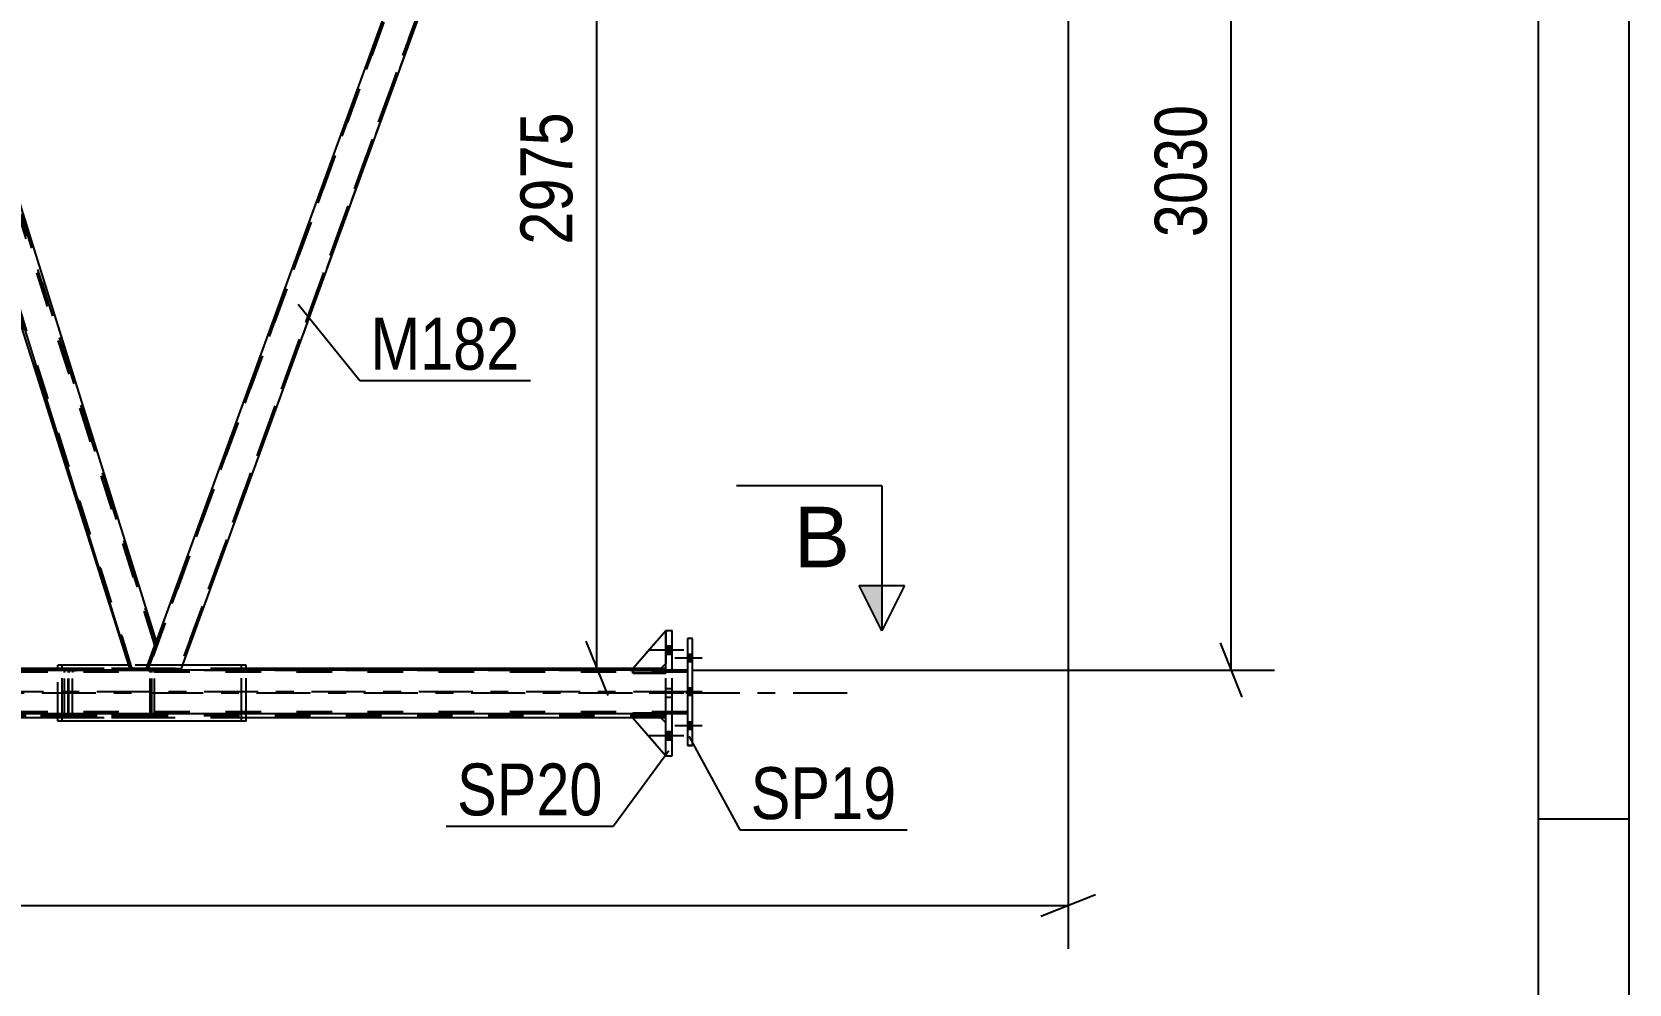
# Model space of a CAD drawing. Header units: millimetres. Extents: x -857 to 332, y -866 to -25.
# Drawn here: x 244.3 to 332.4, y -130.1 to -77.6 of the extents above; entities that cross this region are included whole.
import ezdxf

# ---------------------------------------------------------------- set-up
doc = ezdxf.new("R2010")
doc.units = ezdxf.units.MM
doc.linetypes.add('DXK_LINE_DOT2', pattern=[3.9198, 1.9599, -1.9599])
doc.linetypes.add('DXK_LINE_DOT3', pattern=[5.9187, 2.979, -0.9799, 0.9799, -0.9799])
doc.styles.add('Arial', font='ARIAL.TTF', dxfattribs={"height": 0.2})
doc.styles.add('Arial Narrow', font='ARIALN.TTF', dxfattribs={"height": 0.2})

# ---------------------------------------------------------------- blocks, each defined once
blk = doc.blocks.new('Unknown-570386455-1132')
at = {"color": 5, "linetype": 'Continuous'}
for p, q in [((332.353, -866.051), (332.353, -25.051)), ((327.353, -861.051), (327.353, -30.051)), ((332.353, -121.051), (327.353, -121.051))]:
    blk.add_line(p, q, dxfattribs=at)
blk = doc.blocks.new('Part-570386455-10996 - 10439')
at = {"color": 7, "linetype": 'DXK_LINE_DOT2'}
for p, q in [((277.394, -115.227), (277.394, -115.2)), ((279.212, -115.2), (277.394, -115.2)), ((278.94, -115.346), (278.94, -115.2)), ((279.212, -115.227), (279.212, -115.2))]:
    blk.add_line(p, q, dxfattribs=at)
at = {"color": 2, "linetype": 'Continuous'}
for p, q in [((277.394, -115.346), (277.394, -115.227)), ((279.212, -115.346), (277.394, -115.346)), ((279.212, -115.346), (279.212, -115.227))]:
    blk.add_line(p, q, dxfattribs=at)
blk = doc.blocks.new('Part-570386455-10990 - 10439')
at = {"color": 7, "linetype": 'DXK_LINE_DOT2'}
for p, q in [((279.212, -115.2), (277.394, -115.2)), ((277.394, -115.2), (277.394, -115.346)), ((277.394, -115.346), (279.212, -115.346)), ((278.94, -115.346), (278.94, -115.2)), ((279.212, -115.346), (279.212, -115.2))]:
    blk.add_line(p, q, dxfattribs=at)
blk = doc.blocks.new('Part-570386455-10833 - 10439')
at = {"color": 2, "linetype": 'Continuous'}
for p, q in [((233.823, -57.727), (233.119, -59.659)), ((233.823, -57.727), (234.422, -57.727)), ((234.422, -57.727), (251.105, -111.25)), ((233.119, -59.659), (249.692, -112.827)), ((250.53, -112.827), (251.105, -111.25))]:
    blk.add_line(p, q, dxfattribs=at)
at = {"color": 7, "linetype": 'DXK_LINE_DOT2'}
for p, q in [((234.307, -57.727), (251.043, -111.419)), ((249.806, -112.827), (233.181, -59.49)), ((249.692, -112.827), (250.53, -112.827))]:
    blk.add_line(p, q, dxfattribs=at)
blk = doc.blocks.new('Part-570386455-10748 - 10439')
at = {"color": 7, "linetype": 'DXK_LINE_DOT2'}
for p, q in [((270.254, -58.637), (250.567, -112.728)), ((270.37, -58.637), (250.683, -112.728)), ((272.073, -58.637), (252.385, -112.728)), ((252.501, -112.728), (272.189, -58.637)), ((272.189, -58.637), (270.254, -58.637)), ((270.272, -58.637), (270.254, -58.637)), ((250.567, -112.728), (252.501, -112.728))]:
    blk.add_line(p, q, dxfattribs=at)
blk = doc.blocks.new('Part-570386455-10867 - 10439')
at = {"color": 2, "linetype": 'Continuous'}
for p, q in [((280.406, -112.827), (-35.107, -112.827)), ((280.406, -115.227), (-35.107, -115.227))]:
    blk.add_line(p, q, dxfattribs=at)
at = {"color": 7, "linetype": 'DXK_LINE_DOT2'}
for p, q in [((280.406, -112.936), (-35.107, -112.936)), ((280.406, -112.827), (280.406, -115.227)), ((280.406, -115.118), (-35.107, -115.118))]:
    blk.add_line(p, q, dxfattribs=at)
at = {"color": 7, "linetype": 'DXK_LINE_DOT3'}
blk.add_line((280.406, -114.027), (-35.107, -114.027), dxfattribs=at)
blk = doc.blocks.new('Part-570386455-10770 - 10439')
at = {"color": 2, "linetype": 'Continuous'}
for p, q in [((280.697, -111.073), (280.406, -111.073)), ((280.406, -111.073), (280.406, -116.982)), ((280.697, -116.982), (280.697, -111.073)), ((280.406, -116.982), (280.697, -116.982))]:
    blk.add_line(p, q, dxfattribs=at)
at = {"color": 7, "linetype": 'DXK_LINE_DOT2'}
for p, q in [((280.697, -111.073), (280.406, -111.073)), ((280.697, -116.982), (280.406, -116.982))]:
    blk.add_line(p, q, dxfattribs=at)
blk = doc.blocks.new('Part-570386455-10781 - 10439')
at = {"color": 2, "linetype": 'Continuous'}
for p, q in [((245.926, -112.546), (245.678, -112.546)), ((245.678, -112.728), (245.678, -112.546)), ((256.067, -112.546), (255.818, -112.546)), ((256.067, -112.827), (256.067, -112.546)), ((256.067, -115.637), (256.067, -115.227)), ((245.678, -115.637), (245.678, -115.455)), ((245.926, -115.637), (245.678, -115.637)), ((256.067, -115.637), (255.818, -115.637))]:
    blk.add_line(p, q, dxfattribs=at)
at = {"color": 7, "linetype": 'DXK_LINE_DOT2'}
for p, q in [((245.678, -115.455), (245.678, -112.728)), ((255.818, -112.546), (245.926, -112.546)), ((256.067, -115.227), (256.067, -112.827)), ((255.818, -115.637), (245.926, -115.637))]:
    blk.add_line(p, q, dxfattribs=at)
blk = doc.blocks.new('Part-570386455-10838 - 10439')
at = {"color": 7, "linetype": 'DXK_LINE_DOT2'}
for p, q in [((250.646, -112.827), (270.701, -57.727)), ((272.404, -57.727), (252.349, -112.827)), ((251.105, -111.25), (250.53, -112.827)), ((250.53, -112.827), (252.465, -112.827))]:
    blk.add_line(p, q, dxfattribs=at)
at = {"color": 2, "linetype": 'Continuous'}
for p, q in [((270.585, -57.727), (251.105, -111.25)), ((252.465, -112.827), (272.52, -57.727)), ((272.52, -57.727), (270.585, -57.727))]:
    blk.add_line(p, q, dxfattribs=at)
blk = doc.blocks.new('Part-570386455-10868 - 10439')
at = {"color": 7, "linetype": 'DXK_LINE_DOT2'}
for p, q in [((256.067, -112.728), (-25.204, -112.728)), ((278.94, -112.728), (277.394, -112.728)), ((279.212, -115.455), (279.212, -112.728)), ((279.212, -112.837), (-35.107, -112.837)), ((279.212, -115.346), (-35.107, -115.346)), ((256.067, -115.455), (-25.204, -115.455)), ((278.94, -115.455), (277.394, -115.455))]:
    blk.add_line(p, q, dxfattribs=at)
at = {"color": 2, "linetype": 'Continuous'}
for p, q in [((277.394, -112.728), (256.067, -112.728)), ((279.212, -112.728), (278.94, -112.728)), ((277.394, -115.455), (256.067, -115.455)), ((279.212, -115.455), (278.94, -115.455))]:
    blk.add_line(p, q, dxfattribs=at)
at = {"color": 7, "linetype": 'DXK_LINE_DOT3'}
blk.add_line((289.212, -114.091), (-35.107, -114.091), dxfattribs=at)
blk = doc.blocks.new('Bolt-570386455-11022 - 10439')
at = {"linetype": 'Continuous'}
for points in [[(279.576, -111.964), (279.576, -111.491), (279.212, -111.491), (279.212, -111.964)], [(279.576, -111.964), (279.576, -111.491), (279.212, -111.491), (279.212, -111.964)], [(279.576, -111.964), (279.576, -111.491), (279.212, -111.491), (279.212, -111.964)], [(279.576, -116.691), (279.576, -116.219), (279.212, -116.219), (279.212, -116.691)], [(279.576, -116.691), (279.576, -116.219), (279.212, -116.219), (279.212, -116.691)], [(279.576, -116.691), (279.576, -116.219), (279.212, -116.219), (279.212, -116.691)]]:
    blk.add_hatch(color=1, dxfattribs=at).paths.add_polyline_path(points)
at = {"color": 1, "linetype": 'Continuous'}
for p, q in [((280.212, -111.728), (278.303, -111.728)), ((280.212, -111.728), (278.303, -111.728)), ((280.212, -111.728), (278.303, -111.728)), ((279.576, -111.491), (279.212, -111.491)), ((279.576, -111.491), (279.212, -111.491)), ((279.576, -111.491), (279.212, -111.491)), ((279.576, -111.964), (279.212, -111.964)), ((279.576, -111.964), (279.212, -111.964)), ((279.576, -111.964), (279.212, -111.964)), ((279.576, -116.219), (279.212, -116.219)), ((279.576, -116.219), (279.212, -116.219)), ((279.576, -116.219), (279.212, -116.219)), ((280.212, -116.455), (278.303, -116.455)), ((280.212, -116.455), (278.303, -116.455)), ((280.212, -116.455), (278.303, -116.455)), ((279.576, -116.691), (279.212, -116.691)), ((279.576, -116.691), (279.212, -116.691)), ((279.576, -116.691), (279.212, -116.691))]:
    blk.add_line(p, q, dxfattribs=at)
at = {"color": 1, "linetype": 'DXK_LINE_DOT2'}
for p, q in [((280.212, -114.091), (278.303, -114.091)), ((280.212, -114.091), (278.303, -114.091)), ((279.576, -113.855), (279.212, -113.855)), ((279.576, -113.855), (279.212, -113.855)), ((279.576, -114.328), (279.212, -114.328)), ((279.576, -114.328), (279.212, -114.328))]:
    blk.add_line(p, q, dxfattribs=at)
blk = doc.blocks.new('Part-570386455-10943 - 10439')
at = {"color": 2, "linetype": 'Continuous'}
for p, q in [((277.394, -112.728), (279.212, -110.637)), ((278.94, -112.728), (277.394, -112.728)), ((279.212, -112.455), (278.94, -112.728))]:
    blk.add_line(p, q, dxfattribs=at)
at = {"color": 7, "linetype": 'DXK_LINE_DOT2'}
blk.add_line((279.212, -110.637), (279.212, -112.455), dxfattribs=at)
blk = doc.blocks.new('Part-570386455-10946 - 10439')
at = {"color": 7, "linetype": 'DXK_LINE_DOT2'}
for p, q in [((278.94, -115.455), (277.394, -115.455)), ((277.394, -115.455), (279.212, -117.546)), ((279.212, -115.728), (278.94, -115.455)), ((279.212, -117.546), (279.212, -115.728))]:
    blk.add_line(p, q, dxfattribs=at)
blk = doc.blocks.new('Part-570386455-10949 - 10439')
at = {"color": 2, "linetype": 'Continuous'}
for p, q in [((278.94, -115.455), (277.394, -115.455)), ((277.394, -115.455), (279.212, -117.546)), ((279.212, -115.728), (278.94, -115.455))]:
    blk.add_line(p, q, dxfattribs=at)
at = {"color": 7, "linetype": 'DXK_LINE_DOT2'}
blk.add_line((279.212, -117.546), (279.212, -115.728), dxfattribs=at)
blk = doc.blocks.new('Part-570386455-10973 - 10439')
at = {"color": 2, "linetype": 'Continuous'}
for p, q in [((249.604, -112.546), (245.926, -112.546)), ((245.926, -112.827), (245.926, -112.546)), ((255.818, -112.546), (252.568, -112.546)), ((255.818, -112.827), (255.818, -112.546)), ((245.926, -115.637), (245.926, -115.227)), ((255.818, -115.637), (255.818, -115.227)), ((255.818, -115.637), (245.926, -115.637))]:
    blk.add_line(p, q, dxfattribs=at)
at = {"color": 7, "linetype": 'DXK_LINE_DOT2'}
for p, q in [((252.568, -112.546), (249.604, -112.546)), ((245.926, -115.227), (245.926, -112.827)), ((255.818, -115.227), (255.818, -112.827))]:
    blk.add_line(p, q, dxfattribs=at)
blk = doc.blocks.new('Part-570386455-10993 - 10439')
at = {"color": 7, "linetype": 'DXK_LINE_DOT2'}
for p, q in [((279.212, -112.837), (277.394, -112.837)), ((277.394, -112.837), (277.394, -112.982)), ((277.394, -112.982), (279.212, -112.982)), ((278.94, -112.982), (278.94, -112.837)), ((279.212, -112.982), (279.212, -112.837))]:
    blk.add_line(p, q, dxfattribs=at)
blk = doc.blocks.new('Part-570386455-11017 - 10439')
at = {"color": 7, "linetype": 'DXK_LINE_DOT2'}
for p, q in [((277.394, -112.982), (277.394, -112.837)), ((277.394, -112.837), (279.212, -112.837)), ((279.212, -112.982), (277.394, -112.982)), ((278.94, -112.982), (278.94, -112.837)), ((279.212, -112.837), (279.212, -112.982))]:
    blk.add_line(p, q, dxfattribs=at)
blk = doc.blocks.new('Bolt-570386455-11043 - 10439')
at = {"linetype": 'Continuous'}
for points in [[(280.697, -112.364), (280.697, -111.964), (280.406, -111.964), (280.406, -112.364)], [(280.697, -112.364), (280.697, -111.964), (280.406, -111.964), (280.406, -112.364)], [(280.697, -112.364), (280.697, -111.964), (280.406, -111.964), (280.406, -112.364)], [(280.697, -114.227), (280.697, -113.827), (280.406, -113.827), (280.406, -114.227)], [(280.697, -114.227), (280.697, -113.827), (280.406, -113.827), (280.406, -114.227)], [(280.697, -116.091), (280.697, -115.691), (280.406, -115.691), (280.406, -116.091)], [(280.697, -116.091), (280.697, -115.691), (280.406, -115.691), (280.406, -116.091)], [(280.697, -116.091), (280.697, -115.691), (280.406, -115.691), (280.406, -116.091)]]:
    blk.add_hatch(color=1, dxfattribs=at).paths.add_polyline_path(points)
at = {"color": 1, "linetype": 'Continuous'}
for p, q in [((281.224, -112.164), (279.715, -112.164)), ((281.224, -112.164), (279.715, -112.164)), ((281.224, -112.164), (279.715, -112.164)), ((280.697, -111.964), (280.406, -111.964)), ((280.697, -111.964), (280.406, -111.964)), ((280.697, -111.964), (280.406, -111.964)), ((280.697, -112.364), (280.406, -112.364)), ((280.697, -112.364), (280.406, -112.364)), ((280.697, -112.364), (280.406, -112.364)), ((281.224, -114.027), (279.715, -114.027)), ((281.224, -114.027), (279.715, -114.027)), ((280.697, -113.827), (280.406, -113.827)), ((280.697, -113.827), (280.406, -113.827)), ((280.697, -114.227), (280.406, -114.227)), ((280.697, -114.227), (280.406, -114.227)), ((281.224, -115.891), (279.715, -115.891)), ((281.224, -115.891), (279.715, -115.891)), ((281.224, -115.891), (279.715, -115.891)), ((280.697, -115.691), (280.406, -115.691)), ((280.697, -115.691), (280.406, -115.691)), ((280.697, -115.691), (280.406, -115.691)), ((280.697, -116.091), (280.406, -116.091)), ((280.697, -116.091), (280.406, -116.091)), ((280.697, -116.091), (280.406, -116.091))]:
    blk.add_line(p, q, dxfattribs=at)
blk = doc.blocks.new('Part-570386455-11084 - 10439')
at = {"color": 7, "linetype": 'DXK_LINE_DOT2'}
for p, q in [((213.346, -115.455), (213.346, -112.728)), ((217.121, -112.728), (213.346, -112.728)), ((216.512, -112.744), (216.36, -112.728)), ((250.607, -112.728), (231.722, -112.728)), ((246.287, -112.744), (246.438, -112.728)), ((250.607, -112.728), (250.759, -112.744)), ((250.607, -112.837), (213.346, -112.837)), ((216.36, -112.837), (216.436, -112.845)), ((216.544, -112.904), (216.559, -112.946)), ((216.559, -115.237), (216.559, -112.946)), ((216.757, -112.946), (216.727, -112.862)), ((216.757, -115.237), (216.757, -112.946)), ((246.041, -112.946), (246.072, -112.862)), ((246.041, -115.237), (246.041, -112.946)), ((246.255, -112.904), (246.24, -112.946)), ((246.24, -115.237), (246.24, -112.946)), ((246.438, -112.837), (246.362, -112.845)), ((250.683, -112.845), (250.607, -112.837)), ((250.806, -112.946), (250.791, -112.904)), ((250.806, -115.237), (250.806, -112.946)), ((250.974, -112.862), (251.004, -112.946)), ((251.004, -115.237), (251.004, -112.946)), ((250.607, -115.346), (213.346, -115.346)), ((216.436, -115.338), (216.36, -115.346)), ((216.559, -115.237), (216.544, -115.279)), ((216.727, -115.32), (216.757, -115.237)), ((246.072, -115.32), (246.041, -115.237)), ((246.24, -115.237), (246.255, -115.279)), ((246.362, -115.338), (246.438, -115.346)), ((250.607, -115.346), (250.683, -115.338)), ((250.791, -115.279), (250.806, -115.237)), ((251.004, -115.237), (250.974, -115.32)), ((217.121, -115.455), (213.346, -115.455)), ((216.36, -115.455), (216.512, -115.438)), ((250.607, -115.455), (231.722, -115.455)), ((246.438, -115.455), (246.287, -115.438)), ((250.759, -115.438), (250.607, -115.455))]:
    blk.add_line(p, q, dxfattribs=at)
at = {"color": 2, "linetype": 'Continuous'}
for p, q in [((231.722, -112.728), (217.121, -112.728)), ((231.722, -115.455), (217.121, -115.455))]:
    blk.add_line(p, q, dxfattribs=at)
at = {"color": 7, "linetype": 'DXK_LINE_DOT2'}
for centre, radius, start, end in [((216.451, -113.111), 0.371, 41.9362, 80.4818), ((246.348, -113.111), 0.371, 99.51817, 138.06377), ((250.698, -113.111), 0.371, 41.9362, 80.4818), ((216.406, -113.028), 0.186, 41.9362, 80.4818), ((246.393, -113.028), 0.186, 99.51817, 138.06377), ((250.652, -113.028), 0.186, 41.9362, 80.4818), ((216.406, -115.154), 0.186, 279.51817, 318.06377), ((216.451, -115.072), 0.371, 279.51817, 318.06377), ((246.348, -115.072), 0.371, 221.9362, 260.4818), ((246.393, -115.154), 0.186, 221.9362, 260.4818), ((250.652, -115.154), 0.186, 279.51817, 318.06377), ((250.698, -115.072), 0.371, 279.51817, 318.06377)]:
    blk.add_arc(centre, radius, start, end, dxfattribs=at)
blk = doc.blocks.new('Part-570386455-11105 - 10439')
at = {"color": 2, "linetype": 'Continuous'}
for p, q in [((231.582, -112.792), (231.646, -112.744)), ((231.646, -112.744), (231.722, -112.728)), ((245.926, -112.728), (231.722, -112.728)), ((231.582, -112.792), (231.56, -112.827)), ((231.524, -115.237), (231.524, -115.227)), ((231.539, -115.32), (231.524, -115.237)), ((231.582, -115.391), (231.539, -115.32)), ((231.646, -115.438), (231.582, -115.391)), ((231.722, -115.455), (231.646, -115.438)), ((245.926, -115.455), (231.722, -115.455))]:
    blk.add_line(p, q, dxfattribs=at)
at = {"color": 7, "linetype": 'DXK_LINE_DOT2'}
for p, q in [((233.806, -112.728), (233.882, -112.744)), ((233.882, -112.744), (233.947, -112.792)), ((250.674, -112.728), (245.926, -112.728)), ((246.687, -112.728), (246.535, -112.744)), ((250.492, -112.837), (250.492, -112.728)), ((250.75, -112.744), (250.674, -112.728)), ((250.814, -112.792), (250.75, -112.744)), ((231.524, -112.946), (231.539, -112.862)), ((231.524, -115.227), (231.524, -112.946)), ((231.56, -112.827), (231.539, -112.862)), ((231.63, -112.904), (231.623, -112.946)), ((231.623, -115.237), (231.623, -112.946)), ((231.652, -112.869), (231.63, -112.904)), ((231.684, -112.845), (231.652, -112.869)), ((231.722, -112.837), (231.684, -112.845)), ((250.674, -112.837), (231.722, -112.837)), ((233.844, -112.845), (233.806, -112.837)), ((233.877, -112.869), (233.844, -112.845)), ((233.898, -112.904), (233.877, -112.869)), ((233.906, -112.946), (233.898, -112.904)), ((233.906, -115.237), (233.906, -112.946)), ((233.947, -112.792), (233.99, -112.862)), ((233.99, -112.862), (234.005, -112.946)), ((234.005, -115.237), (234.005, -112.946)), ((246.32, -112.862), (246.29, -112.946)), ((246.29, -115.237), (246.29, -112.946)), ((246.488, -112.946), (246.503, -112.904)), ((246.488, -115.237), (246.488, -112.946)), ((246.611, -112.845), (246.687, -112.837)), ((250.674, -112.837), (250.712, -112.845)), ((250.712, -112.845), (250.744, -112.869)), ((250.744, -112.869), (250.765, -112.904)), ((250.765, -112.904), (250.773, -112.946)), ((250.773, -115.237), (250.773, -112.946)), ((250.857, -112.862), (250.814, -112.792)), ((250.872, -112.946), (250.857, -112.862)), ((250.872, -115.237), (250.872, -112.946)), ((231.623, -115.237), (231.63, -115.279)), ((231.63, -115.279), (231.652, -115.314)), ((231.652, -115.314), (231.684, -115.338)), ((231.684, -115.338), (231.722, -115.346)), ((250.674, -115.346), (231.722, -115.346)), ((233.806, -115.346), (233.844, -115.338)), ((233.844, -115.338), (233.877, -115.314)), ((233.877, -115.314), (233.898, -115.279)), ((233.947, -115.391), (233.882, -115.438)), ((233.898, -115.279), (233.906, -115.237)), ((233.99, -115.32), (233.947, -115.391)), ((234.005, -115.237), (233.99, -115.32)), ((246.29, -115.237), (246.32, -115.32)), ((246.503, -115.279), (246.488, -115.237)), ((246.687, -115.346), (246.611, -115.338)), ((250.492, -115.455), (250.492, -115.346)), ((250.712, -115.338), (250.674, -115.346)), ((250.744, -115.314), (250.712, -115.338)), ((250.765, -115.279), (250.744, -115.314)), ((250.75, -115.438), (250.814, -115.391)), ((250.773, -115.237), (250.765, -115.279)), ((250.814, -115.391), (250.857, -115.32)), ((250.857, -115.32), (250.872, -115.237)), ((233.882, -115.438), (233.806, -115.455)), ((250.674, -115.455), (245.926, -115.455)), ((246.535, -115.438), (246.687, -115.455)), ((250.674, -115.455), (250.75, -115.438))]:
    blk.add_line(p, q, dxfattribs=at)
for centre, radius, start, end in [((246.596, -113.111), 0.371, 99.51817, 138.06377), ((246.642, -113.028), 0.186, 99.51817, 138.06377), ((246.596, -115.072), 0.371, 221.9362, 260.4818), ((246.642, -115.154), 0.186, 221.9362, 260.4818)]:
    blk.add_arc(centre, radius, start, end, dxfattribs=at)
blk = doc.blocks.new('Part-570386455-11120 - 10439')
at = {"color": 2, "linetype": 'Continuous'}
for p, q in [((279.212, -110.637), (279.576, -110.637)), ((279.212, -112.827), (279.212, -110.637)), ((279.576, -112.827), (279.576, -110.637)), ((279.212, -117.546), (279.212, -115.227)), ((279.576, -117.546), (279.576, -115.227)), ((279.212, -117.546), (279.576, -117.546))]:
    blk.add_line(p, q, dxfattribs=at)
at = {"color": 7, "linetype": 'DXK_LINE_DOT2'}
for p, q in [((279.212, -110.637), (279.576, -110.637)), ((279.212, -115.227), (279.212, -112.827)), ((279.576, -115.227), (279.576, -112.827)), ((279.212, -117.546), (279.576, -117.546))]:
    blk.add_line(p, q, dxfattribs=at)
blk = doc.blocks.new('Part-570386455-11166 - 10439')
at = {"color": 7, "linetype": 'DXK_LINE_DOT2'}
for p, q in [((233.492, -58.637), (232.961, -60.094)), ((234.407, -58.637), (233.492, -58.637)), ((251.036, -111.439), (234.292, -58.637)), ((251.097, -111.271), (234.407, -58.637)), ((249.766, -112.728), (233.022, -59.926)), ((250.567, -112.728), (251.097, -111.271)), ((249.652, -112.728), (249.594, -112.546)), ((249.652, -112.728), (250.567, -112.728))]:
    blk.add_line(p, q, dxfattribs=at)
at = {"color": 2, "linetype": 'Continuous'}
blk.add_line((249.594, -112.546), (232.961, -60.094), dxfattribs=at)
blk = doc.blocks.new('Part-570386455-11296 - 10439')
at = {"color": 7, "linetype": 'DXK_LINE_DOT2'}
for p, q in [((277.394, -112.728), (279.212, -110.637)), ((279.212, -110.637), (279.212, -112.455)), ((278.94, -112.728), (277.394, -112.728)), ((279.212, -112.455), (278.94, -112.728))]:
    blk.add_line(p, q, dxfattribs=at)
blk = doc.blocks.new('StraightDimension-570386455-11457 - 10439')
at = {"color": 7, "linetype": 'Continuous'}
for p, q in [((311.001, -59.227), (309.801, -56.227)), ((295.117, -57.727), (312.801, -57.727)), ((310.401, -112.818), (310.401, -57.727)), ((309.801, -111.318), (311.001, -114.318)), ((280.712, -112.818), (312.801, -112.818))]:
    blk.add_line(p, q, dxfattribs=at)
at = {"color": 0}
blk.add_wipeout([(309.651, -81.016), (305.451, -81.016), (305.451, -89.529), (309.651, -89.529)], dxfattribs=at)
at = {"color": 3, "style": 'Arial Narrow'}
blk.add_text('3030', height=2.8633, rotation=90.00021, dxfattribs=at).set_placement((309.051, -88.929))
blk = doc.blocks.new('StraightDimension-570386455-11433 - 10439')
at = {"color": 7, "linetype": 'Continuous'}
for p, q in [((276.012, -60.137), (274.812, -57.137)), ((253.024, -58.637), (277.812, -58.637)), ((275.412, -112.728), (275.412, -58.637)), ((274.812, -111.228), (276.012, -114.228)), ((264.643, -112.728), (277.812, -112.728))]:
    blk.add_line(p, q, dxfattribs=at)
at = {"color": 0}
blk.add_wipeout([(274.662, -81.426), (270.462, -81.426), (270.463, -89.938), (274.663, -89.938)], dxfattribs=at)
at = {"color": 3, "style": 'Arial Narrow'}
blk.add_text('2975', height=2.8633, rotation=90.00021, dxfattribs=at).set_placement((274.062, -89.338))
blk = doc.blocks.new('StraightDimension-570386455-31073 - 10439')
at = {"color": 7, "linetype": 'Continuous'}
for p, q in [((301.413, -60.773), (301.413, -128.205)), ((-47.741, -125.805), (301.413, -125.805)), ((299.913, -126.405), (302.913, -125.205))]:
    blk.add_line(p, q, dxfattribs=at)
blk = doc.blocks.new('Mark-570386455-10766 - 10439')
at = {"color": 30, "linetype": 'Continuous'}
for p, q in [((280.495, -116.463), (283.3, -121.644)), ((283.3, -121.644), (292.539, -121.644))]:
    blk.add_line(p, q, dxfattribs=at)
at = {"color": 0}
blk.add_wipeout([(291.939, -121.044), (291.939, -118.044), (283.9, -118.044), (283.9, -121.044)], dxfattribs=at)
blk.add_wipeout([(291.939, -121.044), (291.939, -118.044), (283.9, -118.044), (283.9, -121.044)], dxfattribs=at)
at = {"color": 3, "style": 'Arial Narrow'}
blk.add_text('SP19', height=2.8633, dxfattribs=at).set_placement((283.9, -121.044))
blk = doc.blocks.new('Mark-570386455-10834 - 10439')
at = {"color": 30, "linetype": 'Continuous'}
for p, q in [((258.931, -92.62), (262.329, -96.839)), ((262.329, -96.839), (271.753, -96.839))]:
    blk.add_line(p, q, dxfattribs=at)
at = {"color": 0}
blk.add_wipeout([(271.153, -96.239), (271.153, -93.239), (262.929, -93.239), (262.929, -96.239)], dxfattribs=at)
blk.add_wipeout([(271.153, -96.239), (271.153, -93.239), (262.929, -93.239), (262.929, -96.239)], dxfattribs=at)
at = {"color": 3, "style": 'Arial Narrow'}
blk.add_text('M182', height=2.8633, dxfattribs=at).set_placement((262.929, -96.239))
blk = doc.blocks.new('Mark-570386455-11116 - 10439')
at = {"color": 30, "linetype": 'Continuous'}
for p in [(279.389, -117.28), (267.101, -121.44)]:
    blk.add_line(p, (276.34, -121.44), dxfattribs=at)
at = {"color": 0}
blk.add_wipeout([(275.74, -120.84), (275.74, -117.84), (267.701, -117.84), (267.701, -120.84)], dxfattribs=at)
blk.add_wipeout([(275.74, -120.84), (275.74, -117.84), (267.701, -117.84), (267.701, -120.84)], dxfattribs=at)
at = {"color": 3, "style": 'Arial Narrow'}
blk.add_text('SP20', height=2.8633, dxfattribs=at).set_placement((267.701, -120.84))
blk = doc.blocks.new('SectionMark-570386455-11494 - 10439')
at = {"linetype": 'Continuous'}
blk.add_hatch(color=6, dxfattribs=at).paths.add_polyline_path([(289.875, -108.146), (291.125, -108.146), (291.125, -110.646)])
at = {"color": 6, "linetype": 'Continuous'}
for p, q in [((291.125, -102.646), (283.125, -102.646)), ((291.125, -102.646), (291.125, -110.646)), ((289.875, -108.146), (292.375, -108.146)), ((291.125, -110.646), (289.875, -108.146)), ((292.375, -108.146), (291.125, -110.646))]:
    blk.add_line(p, q, dxfattribs=at)
at = {"color": 0, "linetype": 'Continuous'}
blk.add_wipeout([(289.375, -107.146), (289.375, -103.646), (286.265, -103.646), (286.265, -107.146)], dxfattribs=at)
at = {"color": 3, "linetype": 'Continuous', "style": 'Arial'}
blk.add_text('B', height=3.343, dxfattribs=at).set_placement((286.265, -107.146))

msp = doc.modelspace()

# ---------------------------------------------------------------- block references
for name in ['Unknown-570386455-1132', 'Part-570386455-10833 - 10439', 'Part-570386455-10838 - 10439', 'Part-570386455-11166 - 10439', 'Part-570386455-10748 - 10439', 'Part-570386455-10943 - 10439', 'Part-570386455-11296 - 10439', 'Part-570386455-11120 - 10439', 'Bolt-570386455-11022 - 10439', 'Part-570386455-10770 - 10439', 'Part-570386455-10868 - 10439', 'Part-570386455-11084 - 10439', 'Part-570386455-11105 - 10439', 'Part-570386455-10781 - 10439', 'Part-570386455-10973 - 10439', 'Bolt-570386455-11043 - 10439', 'Part-570386455-10867 - 10439', 'Part-570386455-10993 - 10439', 'Part-570386455-11017 - 10439', 'Part-570386455-10996 - 10439', 'Part-570386455-10990 - 10439', 'Part-570386455-10946 - 10439', 'Part-570386455-10949 - 10439']:
    msp.add_blockref(name, (0, 0))

# ---------------------------------------------------------------- next in the draw order: block references
for name in ['StraightDimension-570386455-11457 - 10439', 'StraightDimension-570386455-11433 - 10439']:
    msp.add_blockref(name, (0, 0))

# ---------------------------------------------------------------- next in the draw order: block references
msp.add_blockref('StraightDimension-570386455-31073 - 10439', (0, 0))

# ---------------------------------------------------------------- next in the draw order: block references
for name in ['Mark-570386455-10834 - 10439', 'SectionMark-570386455-11494 - 10439', 'Mark-570386455-10766 - 10439', 'Mark-570386455-11116 - 10439']:
    msp.add_blockref(name, (0, 0))

doc.saveas('drawing.dxf')
